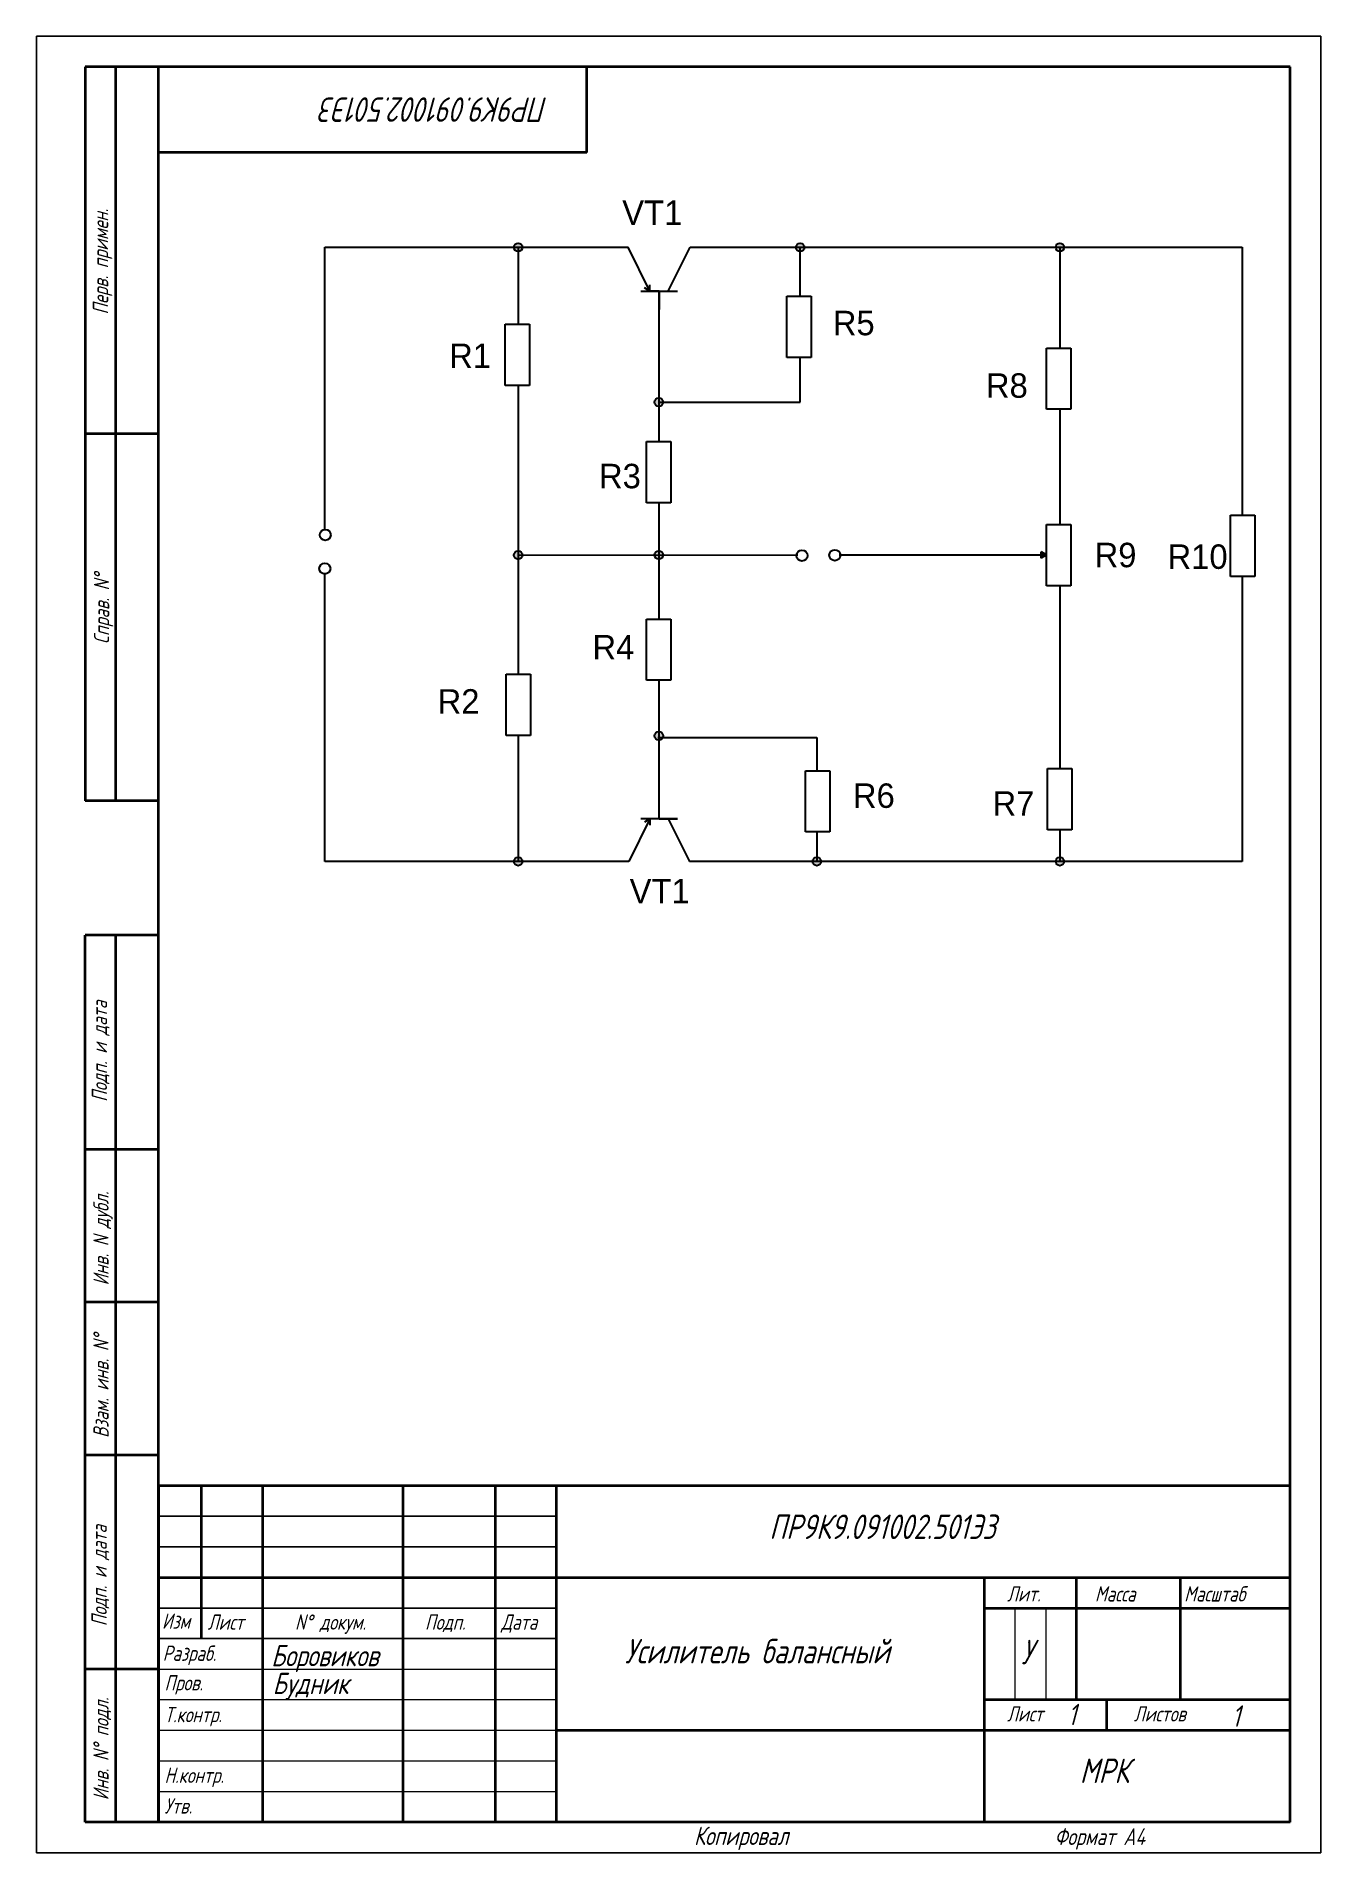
# Model space of a CAD drawing. Extents: x 2383 to 2593, y 74 to 371.
import ezdxf

# ---------------------------------------------------------------- set-up
doc = ezdxf.new("R2010")
doc.units = 0
doc.header["$MEASUREMENT"] = 0
doc.layers.get('0').update_dxf_attribs({"linetype": 'CONTINUOUS'})
doc.layers.add('KONTUR', color=7, linetype='CONTINUOUS')
for name, color, linetype, lineweight in [('Основная', 7, 'CONTINUOUS', 40), ('текст', 7, 'CONTINUOUS', 30), ('тонкая', 7, 'CONTINUOUS', 20)]:
    doc.layers.add(name, color=color, linetype=linetype, lineweight=lineweight)
doc.styles.add('стиль1', font='romans.shx', dxfattribs={"width": 0.75, "oblique": 15, "height": 3.5})

msp = doc.modelspace()

# ---------------------------------------------------------------- hatches: boundary and pattern name
at = {"lineweight": 30}
h = msp.add_hatch(color=256, dxfattribs=at)
h.dxf.hatch_style = 1
h.paths.add_polyline_path([(2460.64, 336.07), (2462.04, 336.07, 1)])
h.paths.add_polyline_path([(2461.34, 336.07), (2460.64, 336.07, 0.414214), (2461.34, 335.37)])
h.paths.add_polyline_path([(2462.04, 336.07), (2461.34, 336.07), (2461.34, 335.37, 0.414214)])
h.paths.add_polyline_path([(2506.74, 336.07), (2508.14, 336.07, 0.976895)])
h.paths.add_polyline_path([(2507.44, 336.07), (2506.74, 336.07, 0.005844), (2506.74, 336.06, 0.414214), (2507.44, 335.36)])
h.paths.add_polyline_path([(2484.34, 311.46, 0.414214), (2483.64, 310.76, 0.414214), (2484.34, 310.06)])
h.paths.add_polyline_path([(2484.34, 311.46), (2484.34, 310.76), (2485.04, 310.76, 0.414214)])
h.paths.add_polyline_path([(2485.04, 310.76), (2484.34, 310.76), (2484.34, 310.06, 0.414214)])
h.paths.add_polyline_path([(2508.14, 336.06, 0.005844), (2508.14, 336.07), (2507.44, 336.07), (2507.44, 335.36, 0.414214)])
h.paths.add_polyline_path([(2484.34, 286.46), (2484.34, 285.76), (2485.04, 285.76, 0.414155)])
h.paths.add_polyline_path([(2484.34, 285.76), (2483.64, 285.76, 0.414155), (2484.34, 285.06)])
h.paths.add_polyline_path([(2462.04, 235.66), (2460.64, 235.66, 1)])
h.paths.add_polyline_path([(2461.34, 236.36, 0.414214), (2460.64, 235.66), (2461.34, 235.66)])
h.paths.add_polyline_path([(2461.34, 236.36), (2461.34, 235.66), (2462.04, 235.66, 0.414214)])
h.paths.add_polyline_path([(2510.16, 236.36, 0.414214), (2509.46, 235.66), (2510.16, 235.66)])
h.paths.add_polyline_path([(2510.16, 236.36), (2510.16, 235.66), (2510.86, 235.66, 0.414214)])
h.paths.add_polyline_path([(2510.86, 235.66), (2510.16, 235.66), (2509.46, 235.66, 1)])
h.paths.add_polyline_path([(2549.91, 236.36, 0.414214), (2549.21, 235.66), (2549.91, 235.66)])
h.paths.add_polyline_path([(2549.91, 236.36), (2549.91, 235.66), (2550.61, 235.66, 0.414214)])
h.paths.add_polyline_path([(2550.61, 235.66), (2549.91, 235.66), (2549.21, 235.66, 1)])
h.paths.add_polyline_path([(2484.34, 256.88, 0.414214), (2483.64, 256.18, 0.414214), (2484.34, 255.48)])
h.paths.add_polyline_path([(2484.34, 256.88), (2484.34, 255.94), (2484.99, 255.94, 0.08881), (2485.04, 256.18, 0.414214)])
h.paths.add_polyline_path([(2484.99, 255.94), (2484.34, 255.94), (2484.34, 255.48, 0.313858)])
h.paths.add_polyline_path([(2461.34, 286.45), (2461.34, 285.75), (2462.04, 285.75, 0.414155)])
h.paths.add_polyline_path([(2461.34, 286.45, 0.414214), (2460.64, 285.75, 0.414214), (2461.34, 285.05)])
h.paths.add_polyline_path([(2462.04, 285.75, 0.00005), (2462.04, 285.75), (2461.34, 285.75), (2461.34, 285.05, 0.414214)])
h.paths.add_polyline_path([(2485.04, 285.76, 0.00005), (2485.04, 285.76), (2484.34, 285.76), (2484.34, 285.06, 0.414214)])
h.paths.add_polyline_path([(2484.34, 286.46, 0.414214), (2483.64, 285.76, 0.00005), (2483.64, 285.76), (2484.34, 285.76)])
h.paths.add_polyline_path([(2549.91, 336.07), (2549.21, 336.07, 0.414214), (2549.91, 335.37)])
h.paths.add_polyline_path([(2550.61, 336.07), (2549.91, 336.07), (2549.91, 335.37, 0.414214)])
h.paths.add_polyline_path([(2549.21, 336.07), (2550.61, 336.07, 1)])
h = msp.add_hatch(color=256, dxfattribs=at)
h.dxf.hatch_style = 1
h.paths.add_polyline_path([(2547.7, 285.72), (2547.7, 285.77), (2546.84, 285.77), (2546.84, 285.22)])
h.paths.add_polyline_path([(2546.84, 286.27), (2546.84, 285.77), (2547.7, 285.77)])

# ---------------------------------------------------------------- linework, layer by layer
for p, q in [((2429.72, 336.07), (2479.29, 336.07)), ((2429.72, 289.75), (2429.72, 336.07)), ((2461.34, 336.07), (2461.34, 323.5)), ((2482.87, 328.92), (2479.29, 336.07)), ((2485.87, 328.92), (2489.46, 336.07)), ((2489.46, 336.07), (2579.72, 336.07)), ((2507.44, 328.06), (2507.44, 336.06)), ((2549.91, 336.07), (2549.91, 319.58)), ((2579.72, 336.07), (2579.72, 292.25)), ((2482.87, 328.92), (2482.87, 329.92)), ((2481.37, 328.92), (2487.37, 328.92)), ((2482.87, 328.92), (2482, 329.42)), ((2484.37, 328.92), (2482.87, 328.92)), ((2484.34, 328.92), (2484.34, 304.3)), ((2484.37, 328.92), (2484.37, 325.92)), ((2484.37, 328.92), (2487.37, 328.92)), ((2484.37, 328.92), (2485.87, 328.92)), ((2505.23, 328.06), (2509.23, 328.06)), ((2505.23, 318.06), (2505.23, 328.06)), ((2509.23, 328.06), (2509.23, 318.06)), ((2459.19, 323.5), (2463.19, 323.5)), ((2459.19, 313.5), (2459.19, 323.5)), ((2463.19, 323.5), (2463.19, 313.5)), ((2509.23, 318.06), (2505.23, 318.06)), ((2507.44, 310.76), (2507.44, 318.06)), ((2547.7, 319.58), (2551.7, 319.58)), ((2547.7, 309.58), (2547.7, 319.58)), ((2551.7, 319.58), (2551.7, 309.58)), ((2463.19, 313.5), (2459.19, 313.5)), ((2461.34, 313.5), (2461.34, 266.27)), ((2484.34, 310.76), (2507.44, 310.76)), ((2551.7, 309.58), (2547.7, 309.58)), ((2549.91, 309.58), (2549.91, 290.72)), ((2482.3, 304.3), (2486.3, 304.3)), ((2482.3, 294.3), (2482.3, 304.3)), ((2486.3, 304.3), (2486.3, 294.3)), ((2486.3, 294.3), (2482.3, 294.3)), ((2484.34, 294.3), (2484.34, 275.27)), ((2577.77, 292.25), (2581.77, 292.25)), ((2577.77, 282.25), (2577.77, 292.25)), ((2581.77, 292.25), (2581.77, 282.25)), ((2547.7, 290.72), (2551.7, 290.72)), ((2547.7, 280.72), (2547.7, 290.72)), ((2551.7, 290.72), (2551.7, 280.72)), ((2461.34, 285.75), (2507.04, 285.76)), ((2513.8, 285.77), (2547.7, 285.77)), ((2547.7, 285.77), (2546.84, 286.27)), ((2546.84, 285.22), (2546.84, 286.27)), ((2547.7, 285.72), (2546.84, 285.22)), ((2429.72, 235.66), (2429.72, 282.84)), ((2581.77, 282.25), (2577.77, 282.25)), ((2579.72, 282.25), (2579.72, 235.66)), ((2551.7, 280.72), (2547.7, 280.72)), ((2549.91, 280.72), (2549.91, 250.83)), ((2482.3, 275.27), (2486.3, 275.27)), ((2482.3, 265.27), (2482.3, 275.27)), ((2486.3, 275.27), (2486.3, 265.27)), ((2459.36, 266.27), (2463.36, 266.27)), ((2459.36, 256.27), (2459.36, 266.27)), ((2463.36, 266.27), (2463.36, 256.27)), ((2486.3, 265.27), (2482.3, 265.27)), ((2484.34, 265.27), (2484.34, 242.6)), ((2463.36, 256.27), (2459.36, 256.27)), ((2461.34, 256.27), (2461.34, 235.66)), ((2484.17, 255.94), (2510.16, 255.94)), ((2510.16, 255.94), (2510.16, 250.49)), ((2508.29, 250.49), (2512.29, 250.49)), ((2508.29, 240.49), (2508.29, 250.49)), ((2512.29, 250.49), (2512.29, 240.49)), ((2547.87, 250.83), (2551.87, 250.83)), ((2547.87, 240.83), (2547.87, 250.83)), ((2551.87, 250.83), (2551.87, 240.83)), ((2482.87, 242.6), (2479.4, 235.66)), ((2487.37, 242.6), (2481.37, 242.6)), ((2482.87, 242.6), (2482, 242.1)), ((2484.37, 242.6), (2482.87, 242.6)), ((2482.87, 242.6), (2482.87, 241.6)), ((2484.37, 242.6), (2487.37, 242.6)), ((2484.37, 242.6), (2485.87, 242.6)), ((2485.87, 242.6), (2489.35, 235.66)), ((2551.87, 240.83), (2547.87, 240.83)), ((2549.91, 240.83), (2549.91, 235.66)), ((2512.29, 240.49), (2508.29, 240.49)), ((2510.16, 240.49), (2510.16, 235.66)), ((2479.4, 235.66), (2429.72, 235.66)), ((2579.72, 235.66), (2489.35, 235.66))]:
    msp.add_line(p, q, dxfattribs=at)
for p, q in [((2402.54, 206.73), (2402.54, 198.73)), ((2587.54, 198.73), (2587.54, 190.73)), ((2402.54, 190.73), (2402.54, 182.73)), ((2587.54, 182.73), (2587.54, 174.73)), ((2592.54, 177.82), (2592.54, 156.12)), ((2402.54, 174.73), (2402.54, 166.73)), ((2587.54, 166.73), (2587.54, 158.73)), ((2402.54, 158.73), (2402.54, 150.73)), ((2587.54, 150.73), (2587.54, 142.73)), ((2407.54, 133.57), (2419.54, 133.57)), ((2467.54, 128.57), (2402.54, 128.57)), ((2467.54, 123.57), (2402.54, 123.57)), ((2467.54, 113.57), (2402.54, 113.57)), ((2467.54, 108.57), (2402.54, 108.57)), ((2537.54, 78.57), (2537.54, 78.57))]:
    msp.add_line(p, q)
for centre, radius in [((2461.34, 336.07), 0.7), ((2507.44, 336.06), 0.7), ((2549.91, 336.07), 0.7), ((2484.34, 310.76), 0.7), ((2429.78, 289.05), 0.9), ((2461.34, 285.75), 0.7), ((2484.34, 285.76), 0.7), ((2507.73, 285.67), 0.9), ((2513.1, 285.73), 0.9), ((2429.71, 283.54), 0.9), ((2484.34, 256.18), 0.7), ((2461.34, 235.66), 0.7), ((2510.16, 235.66), 0.7), ((2549.91, 235.66), 0.7)]:
    msp.add_circle(centre, radius, dxfattribs=at)
at = {"layer": 'KONTUR'}
for p, q in [((2382.54, 73.57), (2382.54, 370.57)), ((2382.54, 370.57), (2592.54, 370.57)), ((2592.54, 370.57), (2592.54, 73.57)), ((2592.54, 73.57), (2382.54, 73.57))]:
    msp.add_line(p, q, dxfattribs=at)
at = {"layer": 'Основная'}
for p, q in [((2390.54, 365.57), (2390.54, 245.57)), ((2587.54, 365.57), (2390.54, 365.57)), ((2395.54, 245.57), (2395.54, 365.57)), ((2402.54, 78.57), (2402.54, 365.57)), ((2472.54, 351.57), (2472.54, 365.57)), ((2587.54, 78.57), (2587.54, 365.57)), ((2472.54, 351.57), (2402.54, 351.57)), ((2402.54, 305.57), (2390.54, 305.57)), ((2402.54, 245.57), (2390.54, 245.57)), ((2390.54, 78.57), (2390.54, 223.57)), ((2402.54, 223.57), (2390.54, 223.57)), ((2395.54, 78.57), (2395.54, 223.57)), ((2402.54, 188.57), (2390.54, 188.57)), ((2402.54, 163.57), (2390.54, 163.57)), ((2402.54, 138.57), (2390.54, 138.57)), ((2402.54, 133.57), (2402.54, 78.57)), ((2587.54, 133.57), (2402.54, 133.57)), ((2409.54, 108.57), (2409.54, 133.57)), ((2419.54, 133.57), (2419.54, 78.57)), ((2442.54, 78.57), (2442.54, 133.57)), ((2457.54, 133.57), (2457.54, 78.57)), ((2467.54, 133.57), (2467.54, 78.57)), ((2402.54, 118.57), (2587.54, 118.57)), ((2537.54, 118.57), (2537.54, 78.57)), ((2552.54, 118.57), (2552.54, 98.57)), ((2569.54, 118.57), (2569.54, 98.57)), ((2537.54, 113.57), (2587.54, 113.57)), ((2402.54, 103.57), (2390.54, 103.57)), ((2587.54, 98.57), (2537.54, 98.57)), ((2557.54, 98.57), (2557.54, 93.57)), ((2587.54, 93.57), (2467.54, 93.57)), ((2587.54, 78.57), (2390.54, 78.57))]:
    msp.add_line(p, q, dxfattribs=at)
at = {"layer": 'тонкая'}
for p, q in [((2542.53, 113.36), (2542.53, 98.57)), ((2547.6, 113.36), (2547.6, 98.57)), ((2402.54, 103.57), (2467.54, 103.57)), ((2467.54, 98.57), (2402.54, 98.57)), ((2467.54, 93.57), (2402.54, 93.57))]:
    msp.add_line(p, q, dxfattribs=at)
for points in [[(2402.54, 88.57), (2467.54, 88.57)], [(2402.54, 83.57), (2467.54, 83.57)]]:
    msp.add_lwpolyline(points, dxfattribs=at)

# ---------------------------------------------------------------- texts
at = {"insert": (2466.23, 356.59), "char_height": 4, "attachment_point": 1, "rotation": 180, "style": 'стиль1'}
msp.add_mtext_dynamic_manual_height_columns('ПР9К9.091002.501Э3', width=86.8895, gutter_width=20, heights=[0], dxfattribs=at)
at = {"char_height": 4, "attachment_point": 1}
for s, width, insert in [('VT1', 13.0642, (2478.34, 343.73)), ('R5', 6.8933, (2512.77, 325.69)), ('R1', 6.8933, (2450.04, 320.34)), ('R8', 6.8933, (2537.81, 315.47)), ('R3', 6.8933, (2474.54, 300.67)), ('R9', 6.8933, (2555.58, 287.76)), ('R10', 6.8933, (2567.51, 287.49)), ('R4', 6.8933, (2473.47, 272.69)), ('R2', 6.8933, (2448.16, 263.82)), ('R6', 6.8933, (2516.06, 248.41)), ('R7', 6.8933, (2538.89, 247.14)), ('VT1', 13.0642, (2479.55, 232.79))]:
    msp.add_mtext_dynamic_manual_height_columns(s, width=width, gutter_width=20, heights=[0], dxfattribs=dict(at, insert=insert))
at = {"attachment_point": 1, "style": 'стиль1'}
for s, width, insert, char_height in [('ПР9К9.091002.501Э3', 86.8895, (2502.38, 128.86), 4), ('Боровиков', 40, (2420.94, 107.55), 3.5), ('Усилитель балансный', 58.2627, (2478.77, 108.52), 4), ('У', 3.5961, (2543.59, 108.37), 4), ('Будник', 46.5999, (2421.17, 103), 3.5), ('1', 36.6164, (2551.17, 97.91), 3.5), ('1', 4.0953, (2577.98, 97.66), 3.5), (' МРК', 41.4571, (2551.16, 88.96), 4)]:
    msp.add_mtext_dynamic_manual_height_columns(s, width=width, gutter_width=20, heights=[0], dxfattribs=dict(at, insert=insert, char_height=char_height))
at = {"layer": 'текст', "style": 'стиль1', "oblique": 15, "width": 0.75}
for s, p in [('Перв. примен.', (2394.29, 325.08)), ('Справ. N%%d', (2394.45, 271.2)), ('Подп. и дата', (2394.11, 196.34)), ('Инв. N дубл.', (2394.36, 166.32)), ('Взам. инв. N%%d', (2394.36, 141.39)), ('Подп. и дата', (2394.06, 110.6)), ('Инв. N%%d подл.', (2394.36, 82.14))]:
    msp.add_text(s, height=2.5, rotation=90, dxfattribs=at).set_placement(p)
for s, height, p in [('Лит.', 2.5, (2541.26, 114.64)), ('Масса', 2.5, (2555.63, 114.64)), ('Масштаб', 2.5, (2570.22, 114.64)), ('Изм', 2.5, (2403.08, 110.18)), ('Лист', 2.5, (2410.56, 110.03)), ('N%%d докум. ', 2.5, (2424.84, 110.03)), ('Подп.', 2.5, (2446.09, 110.03)), ('Дата', 2.5, (2458.55, 110.03)), ('Разраб.', 2.5, (2403.2, 104.93)), ('Пров.', 2.5, (2403.5, 100.1)), ('Т.контр.', 2.5, (2403.5, 94.9)), ('Лист', 2.5, (2541.26, 95.02)), ('Листов', 2.5, (2561.98, 95.02)), ('Н.контр.', 2.5, (2403.5, 84.98)), ('Утв.', 2.5, (2403.5, 79.96)), ('Копировал', 3, (2490.07, 74.82)), ('Формат А4', 2.75, (2549, 74.82))]:
    msp.add_text(s, height=height, dxfattribs=at).set_placement(p)

doc.saveas('drawing.dxf')
